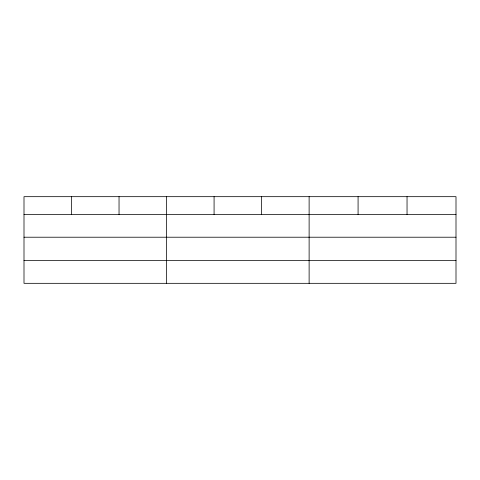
<?xml version="1.0" encoding="UTF-8"?>
<svg xmlns="http://www.w3.org/2000/svg" width="480" height="480" viewBox="0 0 480 480"><rect width="100%" height="100%" fill="white"/><g stroke="black" fill="none" stroke-linecap="round" stroke-linejoin="round"><path stroke-width="0.72" d="M456 237.216L456 196.674L24 196.674L24 283.326L456 283.326L456 237.216L24 237.216M24 214.506L456 214.506M24 260.616L456 260.616M407.04 196.674L407.04 214.506M358.08 196.674L358.08 214.506M309.12 196.674L309.12 283.326M261.6 196.674L261.6 214.506M214.08 196.674L214.08 214.506M166.56 196.674L166.56 283.326M119.04 196.674L119.04 214.506M71.52 196.674L71.52 214.506"/></g></svg>
